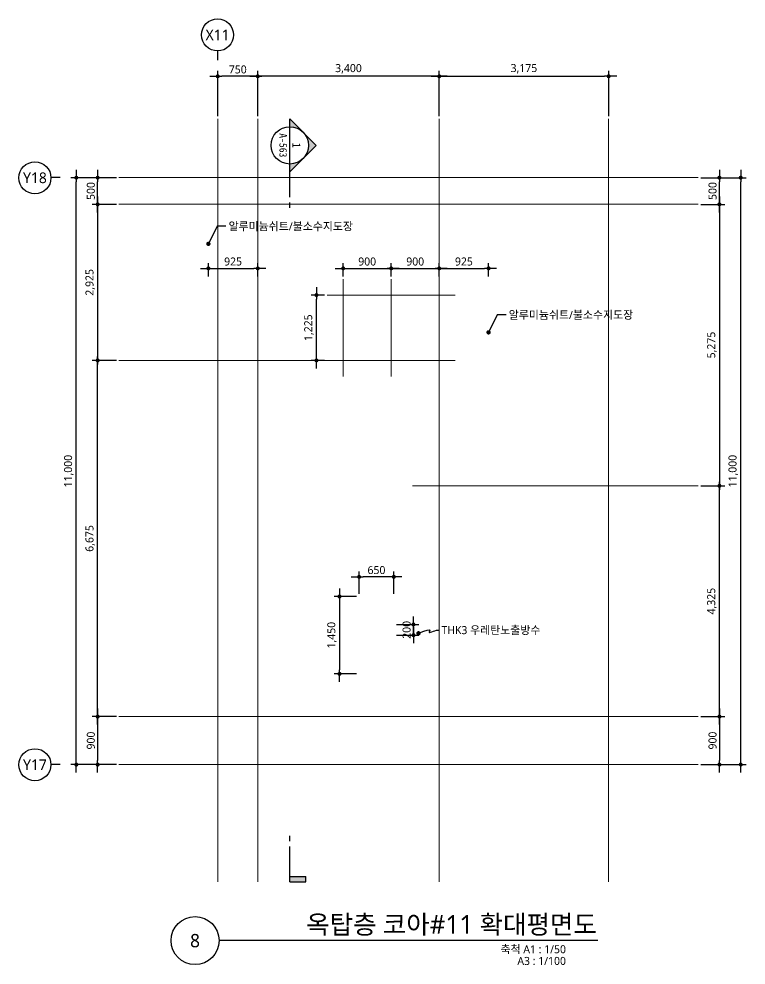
# Model space of a CAD drawing. Header units: millimetres. Extents: x 1467181 to 1850972, y 836037 to 895281.
# Drawn here: x 1700258 to 1713883, y 837511 to 855244 of the extents above; entities that cross this region are included whole.
import ezdxf
from ezdxf.enums import TextEntityAlignment as Align

# ---------------------------------------------------------------- set-up
doc = ezdxf.new("R2010")
doc.units = ezdxf.units.MM
doc.header["$MEASUREMENT"] = 0
doc.linetypes.add('CEN', pattern=[62, 60, -1, 0, -1])
doc.layers.get('0').update_dxf_attribs({"linetype": 'CONTINUOUS'})
for name, color, linetype, lineweight in [('A-AXIS-BUBL', 7, 'CONTINUOUS', 25), ('A-CNTL', 1, 'CEN', 15), ('A-DIMS', 7, 'CONTINUOUS', 25), ('A-MKXS-LEAD', 7, 'CONTINUOUS', 25), ('A-MKXS-MAK1', 3, 'CONTINUOUS', 25), ('A-MKXS-TEXT1', 3, 'CONTINUOUS', 25), ('A-MKXS-TEXT2', 7, 'CONTINUOUS', 25), ('A-XXXX-SYMB', 7, 'CONTINUOUS', 25), ('A-XXXX-TXT1', 3, 'CONTINUOUS', 25), ('A-XXXX-TXT2', 3, 'CONTINUOUS', 25)]:
    doc.layers.add(name, color=color, linetype=linetype, lineweight=lineweight)
doc.styles.add('HY울릉도L', font='')
doc.styles.add('돋움체', font='')
doc.styles.add('맑은고딕', font='malgun.ttf')
doc.styles.get('HY울릉도L').set_extended_font_data('HYwulM')
doc.styles.get('돋움체').set_extended_font_data('DotumChe')
doc.dimstyles.new('CDIM', dxfattribs={"dimtxt": 3, "dimasz": 1.5, "dimexe": 2, "dimexo": 1, "dimgap": 1, "dimtad": 1, "dimdec": 0, "dimrnd": 0.5, "dimzin": 0, "dimdsep": 32, "dimlunit": 6, "dimtxsty": 'HY울릉도L', "dimblk1": '_CIDOT', "dimblk2": '_CIDOT', "dimsah": 1, "dimcen": 5.5, "dimclrd": 2, "dimclre": 2, "dimclrt": 7, "dimadec": 0, "dimazin": 0, "dimtfac": 1, "dimtdec": 0, "dimtix": 1, "dimtmove": 2, "dimatfit": 1, "dimldrblk": '_CIDOT', "dimfxl": 1, "dimtolj": 1, "dimtzin": 0, "dimlwd": -1, "dimarcsym": 0})

# ---------------------------------------------------------------- blocks, each defined once
blk = doc.blocks.new('_CIDOT')
at = {"color": 0, "linetype": 'ByBlock'}
blk.add_line((2, 0), (-1, 0), dxfattribs=at)
at = {"color": 0, "linetype": 'ByBlock', "const_width": 0.5}
blk.add_lwpolyline([(-0.25, 0, 1), (0.25, 0, 1)], format="xyb", close=True, dxfattribs=at)
blk = doc.blocks.new('*D827')
at = {"layer": 'A-DIMS', "lineweight": -2, "transparency": 16777216}
for p, q in [((1703983, 853419), (1703983, 854269)), ((1704733, 853419), (1704733, 854269))]:
    blk.add_line(p, q, dxfattribs=at)
at = {"layer": 'A-DIMS', "transparency": 16777216}
blk.add_line((1704658, 854169), (1704058, 854169), dxfattribs=at)
at = {"layer": 'A-DIMS', "transparency": 16777216, "xscale": 75, "yscale": 75, "zscale": 75, "rotation": 180}
blk.add_blockref('_CIDOT', (1703983, 854169), dxfattribs=at)
at = {"layer": 'A-DIMS', "transparency": 16777216, "xscale": 75, "yscale": 75, "zscale": 75}
blk.add_blockref('_CIDOT', (1704733, 854169), dxfattribs=at)
at = {"layer": 'A-DIMS', "color": 3, "transparency": 16777216, "insert": (1704358, 854297), "char_height": 150, "attachment_point": 5, "style": '맑은고딕'}
blk.add_mtext('\\A1;750', dxfattribs=at)
blk = doc.blocks.new('*D828')
at = {"layer": 'A-DIMS', "lineweight": -2, "transparency": 16777216}
for p, q in [((1704733, 853419), (1704733, 854269)), ((1708133, 853419), (1708133, 854269))]:
    blk.add_line(p, q, dxfattribs=at)
at = {"layer": 'A-DIMS', "transparency": 16777216}
blk.add_line((1708058, 854169), (1704808, 854169), dxfattribs=at)
at = {"layer": 'A-DIMS', "transparency": 16777216, "xscale": 75, "yscale": 75, "zscale": 75, "rotation": 180}
blk.add_blockref('_CIDOT', (1704733, 854169), dxfattribs=at)
at = {"layer": 'A-DIMS', "transparency": 16777216, "xscale": 75, "yscale": 75, "zscale": 75}
blk.add_blockref('_CIDOT', (1708133, 854169), dxfattribs=at)
at = {"layer": 'A-DIMS', "color": 3, "transparency": 16777216, "insert": (1706433, 854309), "char_height": 150, "attachment_point": 5, "style": '맑은고딕'}
blk.add_mtext('\\A1;3,400', dxfattribs=at)
blk = doc.blocks.new('*D829')
at = {"layer": 'A-DIMS', "lineweight": -2, "transparency": 16777216}
for p, q in [((1702083, 852269), (1701233, 852269)), ((1702083, 841269), (1701233, 841269))]:
    blk.add_line(p, q, dxfattribs=at)
at = {"layer": 'A-DIMS', "transparency": 16777216}
blk.add_line((1701333, 841344), (1701333, 852194), dxfattribs=at)
at = {"layer": 'A-DIMS', "transparency": 16777216, "xscale": 75, "yscale": 75, "zscale": 75}
for p, rotation in [((1701333, 852269), 90), ((1701333, 841269), 270)]:
    blk.add_blockref('_CIDOT', p, dxfattribs=dict(at, rotation=rotation))
at = {"layer": 'A-DIMS', "color": 3, "transparency": 16777216, "insert": (1701192, 846769), "char_height": 150, "attachment_point": 5, "rotation": 90, "style": '맑은고딕'}
blk.add_mtext('\\A1;11,000', dxfattribs=at)
blk = doc.blocks.new('*D830')
at = {"layer": 'A-DIMS', "lineweight": -2, "transparency": 16777216}
for p, q in [((1702083, 852269), (1701633, 852269)), ((1702083, 851769), (1701633, 851769))]:
    blk.add_line(p, q, dxfattribs=at)
at = {"layer": 'A-DIMS', "transparency": 16777216}
blk.add_line((1701733, 851844), (1701733, 852194), dxfattribs=at)
at = {"layer": 'A-DIMS', "transparency": 16777216, "xscale": 75, "yscale": 75, "zscale": 75}
for p, rotation in [((1701733, 852269), 90), ((1701733, 851769), 270)]:
    blk.add_blockref('_CIDOT', p, dxfattribs=dict(at, rotation=rotation))
at = {"layer": 'A-DIMS', "color": 3, "transparency": 16777216, "insert": (1701605, 852019), "char_height": 150, "attachment_point": 5, "rotation": 90, "style": '맑은고딕'}
blk.add_mtext('\\A1;500', dxfattribs=at)
blk = doc.blocks.new('*D831')
at = {"layer": 'A-DIMS', "lineweight": -2, "transparency": 16777216}
for p, q in [((1702083, 851769), (1701633, 851769)), ((1702083, 848844), (1701633, 848844))]:
    blk.add_line(p, q, dxfattribs=at)
at = {"layer": 'A-DIMS', "transparency": 16777216}
blk.add_line((1701733, 851694), (1701733, 848919), dxfattribs=at)
at = {"layer": 'A-DIMS', "transparency": 16777216, "xscale": 75, "yscale": 75, "zscale": 75}
for p, rotation in [((1701733, 851769), 90), ((1701733, 848844), 270)]:
    blk.add_blockref('_CIDOT', p, dxfattribs=dict(at, rotation=rotation))
at = {"layer": 'A-DIMS', "color": 3, "transparency": 16777216, "insert": (1701593, 850307), "char_height": 150, "attachment_point": 5, "rotation": 90, "style": '맑은고딕'}
blk.add_mtext('\\A1;2,925', dxfattribs=at)
blk = doc.blocks.new('*D832')
at = {"layer": 'A-DIMS', "lineweight": -2, "transparency": 16777216}
for p, q in [((1702083, 848844), (1701633, 848844)), ((1702083, 842169), (1701633, 842169))]:
    blk.add_line(p, q, dxfattribs=at)
at = {"layer": 'A-DIMS', "transparency": 16777216}
blk.add_line((1701733, 842244), (1701733, 848769), dxfattribs=at)
at = {"layer": 'A-DIMS', "transparency": 16777216, "xscale": 75, "yscale": 75, "zscale": 75}
for p, rotation in [((1701733, 848844), 90), ((1701733, 842169), 270)]:
    blk.add_blockref('_CIDOT', p, dxfattribs=dict(at, rotation=rotation))
at = {"layer": 'A-DIMS', "color": 3, "transparency": 16777216, "insert": (1701593, 845507), "char_height": 150, "attachment_point": 5, "rotation": 90, "style": '맑은고딕'}
blk.add_mtext('\\A1;6,675', dxfattribs=at)
blk = doc.blocks.new('*D833')
at = {"layer": 'A-DIMS', "lineweight": -2, "transparency": 16777216}
for p, q in [((1702083, 842169), (1701633, 842169)), ((1702083, 841269), (1701633, 841269))]:
    blk.add_line(p, q, dxfattribs=at)
at = {"layer": 'A-DIMS', "transparency": 16777216}
blk.add_line((1701733, 842094), (1701733, 841344), dxfattribs=at)
at = {"layer": 'A-DIMS', "transparency": 16777216, "xscale": 75, "yscale": 75, "zscale": 75}
for p, rotation in [((1701733, 842169), 90), ((1701733, 841269), 270)]:
    blk.add_blockref('_CIDOT', p, dxfattribs=dict(at, rotation=rotation))
at = {"layer": 'A-DIMS', "color": 3, "transparency": 16777216, "insert": (1701605, 841719), "char_height": 150, "attachment_point": 5, "rotation": 90, "style": '맑은고딕'}
blk.add_mtext('\\A1;900', dxfattribs=at)
blk = doc.blocks.new('*D834')
at = {"layer": 'A-DIMS', "lineweight": -2, "transparency": 16777216}
for p, q in [((1706333, 850419), (1706333, 850669)), ((1707233, 850419), (1707233, 850669))]:
    blk.add_line(p, q, dxfattribs=at)
at = {"layer": 'A-DIMS', "transparency": 16777216}
blk.add_line((1706408, 850569), (1707158, 850569), dxfattribs=at)
at = {"layer": 'A-DIMS', "transparency": 16777216, "xscale": 75, "yscale": 75, "zscale": 75, "rotation": 180}
blk.add_blockref('_CIDOT', (1706333, 850569), dxfattribs=at)
at = {"layer": 'A-DIMS', "transparency": 16777216, "xscale": 75, "yscale": 75, "zscale": 75}
blk.add_blockref('_CIDOT', (1707233, 850569), dxfattribs=at)
at = {"layer": 'A-DIMS', "color": 3, "transparency": 16777216, "insert": (1706783, 850697), "char_height": 150, "attachment_point": 5, "style": '맑은고딕'}
blk.add_mtext('\\A1;900', dxfattribs=at)
blk = doc.blocks.new('*D835')
at = {"layer": 'A-DIMS', "lineweight": -2, "transparency": 16777216}
for p, q in [((1707233, 850419), (1707233, 850669)), ((1708133, 850419), (1708133, 850669))]:
    blk.add_line(p, q, dxfattribs=at)
at = {"layer": 'A-DIMS', "transparency": 16777216}
blk.add_line((1707308, 850569), (1708058, 850569), dxfattribs=at)
at = {"layer": 'A-DIMS', "transparency": 16777216, "xscale": 75, "yscale": 75, "zscale": 75, "rotation": 180}
blk.add_blockref('_CIDOT', (1707233, 850569), dxfattribs=at)
at = {"layer": 'A-DIMS', "transparency": 16777216, "xscale": 75, "yscale": 75, "zscale": 75}
blk.add_blockref('_CIDOT', (1708133, 850569), dxfattribs=at)
at = {"layer": 'A-DIMS', "color": 3, "transparency": 16777216, "insert": (1707683, 850697), "char_height": 150, "attachment_point": 5, "style": '맑은고딕'}
blk.add_mtext('\\A1;900', dxfattribs=at)
blk = doc.blocks.new('*D836')
at = {"layer": 'A-DIMS', "lineweight": -2, "transparency": 16777216}
for p, q in [((1705983, 850069), (1705733, 850069)), ((1705983, 848844), (1705733, 848844))]:
    blk.add_line(p, q, dxfattribs=at)
at = {"layer": 'A-DIMS', "transparency": 16777216}
blk.add_line((1705833, 848919), (1705833, 849994), dxfattribs=at)
at = {"layer": 'A-DIMS', "transparency": 16777216, "xscale": 75, "yscale": 75, "zscale": 75}
for p, rotation in [((1705833, 850069), 90), ((1705833, 848844), 270)]:
    blk.add_blockref('_CIDOT', p, dxfattribs=dict(at, rotation=rotation))
at = {"layer": 'A-DIMS', "color": 3, "transparency": 16777216, "insert": (1705692, 849457), "char_height": 150, "attachment_point": 5, "rotation": 90, "style": '맑은고딕'}
blk.add_mtext('\\A1;1,225', dxfattribs=at)
blk = doc.blocks.new('*D837')
at = {"layer": 'A-DIMS', "lineweight": -2, "transparency": 16777216}
for p, q in [((1708133, 853419), (1708133, 854269)), ((1711308, 853419), (1711308, 854269))]:
    blk.add_line(p, q, dxfattribs=at)
at = {"layer": 'A-DIMS', "transparency": 16777216}
blk.add_line((1708208, 854169), (1711233, 854169), dxfattribs=at)
at = {"layer": 'A-DIMS', "transparency": 16777216, "xscale": 75, "yscale": 75, "zscale": 75, "rotation": 180}
blk.add_blockref('_CIDOT', (1708133, 854169), dxfattribs=at)
at = {"layer": 'A-DIMS', "transparency": 16777216, "xscale": 75, "yscale": 75, "zscale": 75}
blk.add_blockref('_CIDOT', (1711308, 854169), dxfattribs=at)
at = {"layer": 'A-DIMS', "color": 3, "transparency": 16777216, "insert": (1709720, 854310), "char_height": 150, "attachment_point": 5, "style": '맑은고딕'}
blk.add_mtext('\\A1;3,175', dxfattribs=at)
blk = doc.blocks.new('*D838')
at = {"layer": 'A-DIMS', "lineweight": -2, "transparency": 16777216}
for p, q in [((1713033, 852269), (1713883, 852269)), ((1713033, 841269), (1713883, 841269))]:
    blk.add_line(p, q, dxfattribs=at)
at = {"layer": 'A-DIMS', "transparency": 16777216}
blk.add_line((1713783, 841344), (1713783, 852194), dxfattribs=at)
at = {"layer": 'A-DIMS', "transparency": 16777216, "xscale": 75, "yscale": 75, "zscale": 75}
for p, rotation in [((1713783, 852269), 90), ((1713783, 841269), 270)]:
    blk.add_blockref('_CIDOT', p, dxfattribs=dict(at, rotation=rotation))
at = {"layer": 'A-DIMS', "color": 3, "transparency": 16777216, "insert": (1713642, 846769), "char_height": 150, "attachment_point": 5, "rotation": 90, "style": '맑은고딕'}
blk.add_mtext('\\A1;11,000', dxfattribs=at)
blk = doc.blocks.new('*D839')
at = {"layer": 'A-DIMS', "lineweight": -2, "transparency": 16777216}
for p, q in [((1713033, 852269), (1713483, 852269)), ((1713033, 851769), (1713483, 851769))]:
    blk.add_line(p, q, dxfattribs=at)
at = {"layer": 'A-DIMS', "transparency": 16777216}
blk.add_line((1713383, 851844), (1713383, 852194), dxfattribs=at)
at = {"layer": 'A-DIMS', "transparency": 16777216, "xscale": 75, "yscale": 75, "zscale": 75}
for p, rotation in [((1713383, 852269), 90), ((1713383, 851769), 270)]:
    blk.add_blockref('_CIDOT', p, dxfattribs=dict(at, rotation=rotation))
at = {"layer": 'A-DIMS', "color": 3, "transparency": 16777216, "insert": (1713255, 852019), "char_height": 150, "attachment_point": 5, "rotation": 90, "style": '맑은고딕'}
blk.add_mtext('\\A1;500', dxfattribs=at)
blk = doc.blocks.new('*D840')
at = {"layer": 'A-DIMS', "lineweight": -2, "transparency": 16777216}
for p, q in [((1713033, 851769), (1713483, 851769)), ((1713033, 846494), (1713483, 846494))]:
    blk.add_line(p, q, dxfattribs=at)
at = {"layer": 'A-DIMS', "transparency": 16777216}
blk.add_line((1713383, 851694), (1713383, 846569), dxfattribs=at)
at = {"layer": 'A-DIMS', "transparency": 16777216, "xscale": 75, "yscale": 75, "zscale": 75}
for p, rotation in [((1713383, 851769), 90), ((1713383, 846494), 270)]:
    blk.add_blockref('_CIDOT', p, dxfattribs=dict(at, rotation=rotation))
at = {"layer": 'A-DIMS', "color": 3, "transparency": 16777216, "insert": (1713243, 849132), "char_height": 150, "attachment_point": 5, "rotation": 90, "style": '맑은고딕'}
blk.add_mtext('\\A1;5,275', dxfattribs=at)
blk = doc.blocks.new('*D841')
at = {"layer": 'A-DIMS', "lineweight": -2, "transparency": 16777216}
for p, q in [((1713033, 846494), (1713483, 846494)), ((1713033, 842169), (1713483, 842169))]:
    blk.add_line(p, q, dxfattribs=at)
at = {"layer": 'A-DIMS', "transparency": 16777216}
blk.add_line((1713383, 842244), (1713383, 846419), dxfattribs=at)
at = {"layer": 'A-DIMS', "transparency": 16777216, "xscale": 75, "yscale": 75, "zscale": 75}
for p, rotation in [((1713383, 846494), 90), ((1713383, 842169), 270)]:
    blk.add_blockref('_CIDOT', p, dxfattribs=dict(at, rotation=rotation))
at = {"layer": 'A-DIMS', "color": 3, "transparency": 16777216, "insert": (1713243, 844332), "char_height": 150, "attachment_point": 5, "rotation": 90, "style": '맑은고딕'}
blk.add_mtext('\\A1;4,325', dxfattribs=at)
blk = doc.blocks.new('*D842')
at = {"layer": 'A-DIMS', "lineweight": -2, "transparency": 16777216}
for p, q in [((1713033, 842169), (1713483, 842169)), ((1713033, 841269), (1713483, 841269))]:
    blk.add_line(p, q, dxfattribs=at)
at = {"layer": 'A-DIMS', "transparency": 16777216}
blk.add_line((1713383, 842094), (1713383, 841344), dxfattribs=at)
at = {"layer": 'A-DIMS', "transparency": 16777216, "xscale": 75, "yscale": 75, "zscale": 75}
for p, rotation in [((1713383, 842169), 90), ((1713383, 841269), 270)]:
    blk.add_blockref('_CIDOT', p, dxfattribs=dict(at, rotation=rotation))
at = {"layer": 'A-DIMS', "color": 3, "transparency": 16777216, "insert": (1713255, 841719), "char_height": 150, "attachment_point": 5, "rotation": 90, "style": '맑은고딕'}
blk.add_mtext('\\A1;900', dxfattribs=at)
blk = doc.blocks.new('CORE 11- 단면')
at = {"layer": 'A-MKXS-MAK1'}
blk.add_hatch(color=256, dxfattribs=at).paths.add_polyline_path([(22637, 13698), (22637, 13798), (22937, 13798), (22937, 13698)])
h = blk.add_hatch(color=256, dxfattribs=at)
h.paths.add_polyline_path([(22442, -7), (22690, 241, 0.414214), (22690, -254)])
h.paths.add_polyline_path([(22690, 241), (22937, 488), (22937, 343, 0.198912)])
h.paths.add_polyline_path([(22690, -254, 0.198912), (22937, -357), (22937, -502)])
for p, q in [((22637, 13798), (22637, 13698)), ((22937, 13798), (22637, 13798)), ((22937, 13698), (22637, 13698)), ((22937, 13798), (22937, 13135)), ((22937, 13035), (22937, 12935)), ((22937, 1166), (22937, 1066)), ((22937, 966), (22937, -502)), ((22937, 488), (22442, -7)), ((22937, -502), (22442, -7))]:
    blk.add_line(p, q, dxfattribs=at)
blk.add_circle((22937, -7), 350, dxfattribs=at)
at = {"layer": 'A-MKXS-TEXT2', "style": '돋움체'}
for s, height, p in [('A-563', 140, (23062, -7)), ('1', 150, (22812, -7))]:
    blk.add_text(s, height=height, rotation=90, dxfattribs=at).set_placement(p, align=Align.MIDDLE)
blk = doc.blocks.new('*D867')
at = {"layer": 'A-DIMS', "lineweight": -2, "transparency": 16777216}
for p, q in [((1708133, 850419), (1708133, 850669)), ((1709058, 850419), (1709058, 850669))]:
    blk.add_line(p, q, dxfattribs=at)
at = {"layer": 'A-DIMS', "transparency": 16777216}
blk.add_line((1708208, 850569), (1708983, 850569), dxfattribs=at)
at = {"layer": 'A-DIMS', "transparency": 16777216, "xscale": 75, "yscale": 75, "zscale": 75, "rotation": 180}
blk.add_blockref('_CIDOT', (1708133, 850569), dxfattribs=at)
at = {"layer": 'A-DIMS', "transparency": 16777216, "xscale": 75, "yscale": 75, "zscale": 75}
blk.add_blockref('_CIDOT', (1709058, 850569), dxfattribs=at)
at = {"layer": 'A-DIMS', "color": 3, "transparency": 16777216, "insert": (1708595, 850697), "char_height": 150, "attachment_point": 5, "style": '맑은고딕'}
blk.add_mtext('\\A1;925', dxfattribs=at)
blk = doc.blocks.new('*D868')
at = {"layer": 'A-DIMS', "lineweight": -2, "transparency": 16777216}
for p, q in [((1703808, 850419), (1703808, 850669)), ((1704733, 850419), (1704733, 850669))]:
    blk.add_line(p, q, dxfattribs=at)
at = {"layer": 'A-DIMS', "transparency": 16777216}
blk.add_line((1703883, 850569), (1704658, 850569), dxfattribs=at)
at = {"layer": 'A-DIMS', "transparency": 16777216, "xscale": 75, "yscale": 75, "zscale": 75, "rotation": 180}
blk.add_blockref('_CIDOT', (1703808, 850569), dxfattribs=at)
at = {"layer": 'A-DIMS', "transparency": 16777216, "xscale": 75, "yscale": 75, "zscale": 75}
blk.add_blockref('_CIDOT', (1704733, 850569), dxfattribs=at)
at = {"layer": 'A-DIMS', "color": 3, "transparency": 16777216, "insert": (1704270, 850697), "char_height": 150, "attachment_point": 5, "style": '맑은고딕'}
blk.add_mtext('\\A1;925', dxfattribs=at)
blk = doc.blocks.new('*D918')
at = {"layer": 'A-DIMS', "lineweight": -2, "transparency": 16777216}
for p, q in [((1706632, 844469), (1706632, 844887)), ((1707282, 844469), (1707282, 844887))]:
    blk.add_line(p, q, dxfattribs=at)
at = {"layer": 'A-DIMS', "transparency": 16777216}
blk.add_line((1707207, 844787), (1706707, 844787), dxfattribs=at)
at = {"layer": 'A-DIMS', "transparency": 16777216, "xscale": 75, "yscale": 75, "zscale": 75, "rotation": 180}
blk.add_blockref('_CIDOT', (1706632, 844787), dxfattribs=at)
at = {"layer": 'A-DIMS', "transparency": 16777216, "xscale": 75, "yscale": 75, "zscale": 75}
blk.add_blockref('_CIDOT', (1707282, 844787), dxfattribs=at)
at = {"layer": 'A-DIMS', "color": 3, "transparency": 16777216, "insert": (1706957, 844914), "char_height": 150, "attachment_point": 5, "style": '맑은고딕'}
blk.add_mtext('\\A1;650', dxfattribs=at)
blk = doc.blocks.new('*D919')
at = {"layer": 'A-DIMS', "lineweight": -2, "transparency": 16777216}
for p, q in [((1706582, 844419), (1706165, 844419)), ((1706583, 842969), (1706165, 842969))]:
    blk.add_line(p, q, dxfattribs=at)
at = {"layer": 'A-DIMS', "transparency": 16777216}
blk.add_line((1706265, 844344), (1706265, 843044), dxfattribs=at)
at = {"layer": 'A-DIMS', "transparency": 16777216, "xscale": 75, "yscale": 75, "zscale": 75}
for p, rotation in [((1706265, 844419), 90), ((1706265, 842969), 270)]:
    blk.add_blockref('_CIDOT', p, dxfattribs=dict(at, rotation=rotation))
at = {"layer": 'A-DIMS', "color": 3, "transparency": 16777216, "insert": (1706124, 843694), "char_height": 150, "attachment_point": 5, "rotation": 90, "style": '맑은고딕'}
blk.add_mtext('\\A1;1,450', dxfattribs=at)
blk = doc.blocks.new('*D920')
at = {"layer": 'A-DIMS', "transparency": 16777216}
for p, q in [((1707650, 843969), (1707650, 844044)), ((1707650, 843694), (1707650, 843894)), ((1707650, 843619), (1707650, 843544))]:
    blk.add_line(p, q, dxfattribs=at)
at = {"layer": 'A-DIMS', "lineweight": -2, "transparency": 16777216}
for p, q in [((1707332, 843894), (1707750, 843894)), ((1707332, 843694), (1707750, 843694))]:
    blk.add_line(p, q, dxfattribs=at)
at = {"layer": 'A-DIMS', "transparency": 16777216, "xscale": 75, "yscale": 75, "zscale": 75}
for p, rotation in [((1707650, 843894), 270), ((1707650, 843694), 90)]:
    blk.add_blockref('_CIDOT', p, dxfattribs=dict(at, rotation=rotation))
at = {"layer": 'A-DIMS', "color": 3, "transparency": 16777216, "insert": (1707522, 843794), "char_height": 150, "attachment_point": 5, "rotation": 90, "style": '맑은고딕'}
blk.add_mtext('\\A1;200', dxfattribs=at)

msp = doc.modelspace()

# ---------------------------------------------------------------- linework, layer by layer
at = {"layer": 'A-AXIS-BUBL', "ltscale": 0.2}
for p, q in [((1703982.6, 854469.4), (1703982.6, 854644.4)), ((1701032.6, 852269.4), (1700857.6, 852269.4)), ((1701032.6, 841269.4), (1700857.6, 841269.4))]:
    msp.add_line(p, q, dxfattribs=at)
for centre in [(1703979.7, 854944.4), (1700557.6, 852266.4), (1700557.6, 841266.4)]:
    msp.add_circle(centre, 300, dxfattribs=at)
at = {"layer": 'A-CNTL'}
for p, q in [((1703982.6, 839069.4), (1703982.6, 853369.4)), ((1704732.6, 839069.4), (1704732.6, 853369.4)), ((1708132.6, 839069.4), (1708132.6, 853369.4)), ((1711307.6, 839069.4), (1711307.6, 853369.4)), ((1702132.6, 852269.4), (1712982.6, 852269.4)), ((1702132.6, 851769.4), (1712982.6, 851769.4)), ((1706332.6, 848544.4), (1706332.6, 850369.4)), ((1707232.6, 848544.4), (1707232.6, 850369.4)), ((1708432.6, 850069.4), (1706032.6, 850069.4)), ((1702132.6, 848844.4), (1708432.6, 848844.4)), ((1707632.6, 846494.4), (1712982.6, 846494.4)), ((1702132.6, 842169.4), (1712982.6, 842169.4)), ((1702132.6, 841269.4), (1712982.6, 841269.4))]:
    msp.add_line(p, q, dxfattribs=at)
at = {"layer": 'A-MKXS-LEAD'}
for points in [[(1704135.7, 851357.2), (1703971.7, 851357.2), (1703971.7, 851357.2), (1703807.6, 851029.1), (1703807.6, 851029.1)], [(1709385.7, 849697.5), (1709221.7, 849697.5), (1709221.7, 849697.5), (1709057.6, 849369.4), (1709057.6, 849369.4)], [(1707744.2, 843729.8), (1707841.9, 843766.6), (1707905.6, 843786.5), (1707941.9, 843793), (1707957.3, 843789.5), (1707958.4, 843779.6), (1707951.9, 843766.8), (1707944.4, 843754.6), (1707942.4, 843746.5), (1707951.1, 843745.2), (1707969.2, 843749.6), (1707994.1, 843757.8), (1708023, 843767.9), (1708053.2, 843778), (1708082, 843786.2), (1708106.7, 843790.5), (1708124.5, 843789.1)]]:
    msp.add_lwpolyline(points, dxfattribs=at)
at = {"layer": 'A-MKXS-LEAD', "const_width": 40}
for points in [[(1703786.9, 851031.2, 1), (1703828.4, 851027.1, 1)], [(1709036.9, 849371.4, 1), (1709078.4, 849367.3, 1)], [(1707724.3, 843732.2, 1), (1707765.7, 843728, 1)]]:
    msp.add_lwpolyline(points, format="xyb", close=True, dxfattribs=at)
at = {"layer": 'A-XXXX-SYMB'}
msp.add_line((1711107.6, 837969.4), (1704007.6, 837969.4), dxfattribs=at)
msp.add_circle((1703557.6, 837969.4), 450, dxfattribs=at)

# ---------------------------------------------------------------- block references
at = {"layer": 'A-DIMS', "rotation": 180}
msp.add_blockref('CORE 11- 단면', (1728270, 852867.8), dxfattribs=at)

# ---------------------------------------------------------------- texts
at = {"layer": 'A-MKXS-TEXT1', "style": '맑은고딕'}
for s, p in [('알루미늄쉬트/불소수지도장', (1704185.7, 851357.2)), ('알루미늄쉬트/불소수지도장', (1709435.7, 849697.5)), ('THK3 우레탄노출방수', (1708174.5, 843789.1))]:
    msp.add_text(s, height=150, dxfattribs=at).set_placement(p, align=Align.MIDDLE_LEFT)
at = {"layer": 'A-XXXX-TXT1', "style": '맑은고딕'}
msp.add_text('옥탑층 코아#11 확대평면도', height=350, dxfattribs=at).set_placement((1711085.6, 837992), align=Align.BOTTOM_RIGHT)
msp.add_text('8', height=250, dxfattribs=at).set_placement((1703557.6, 837969.4), align=Align.MIDDLE)
for s, p in [('축척 A1 : 1/50', (1710507.7, 837883.2)), ('A3 : 1/100', (1710507.7, 837664.3))]:
    msp.add_text(s, height=150, dxfattribs=at).set_placement(p, align=Align.TOP_RIGHT)
at = {"layer": 'A-XXXX-TXT2', "ltscale": 0.2, "style": '맑은고딕'}
for s, p in [('X11', (1703979.7, 854944.4)), ('Y18', (1700557.6, 852266.4)), ('Y17', (1700557.6, 841266.4))]:
    msp.add_text(s, height=200, dxfattribs=at).set_placement(p, align=Align.MIDDLE)

# ---------------------------------------------------------------- dimensions: what is measured, and where the dimension line sits
at = {"layer": 'A-DIMS'}
for base, p1, p2, angle, picture, middle in [((1703982.6, 854169.4), (1704732.6, 853369.4), (1703982.6, 853369.4), 180, '*D827', (1704357.6, 854296.9)), ((1704732.6, 854169.4), (1708132.6, 853369.4), (1704732.6, 853369.4), 180, '*D828', (1706432.6, 854309.4)), ((1711307.6, 854169.4), (1708132.6, 853369.4), (1711307.6, 853369.4), 0, '*D837', (1709720.1, 854309.8)), ((1701332.6, 852269.4), (1702132.6, 841269.4), (1702132.6, 852269.4), 270, '*D829', (1701192.1, 846769.4)), ((1701732.6, 852269.4), (1702132.6, 851769.4), (1702132.6, 852269.4), 270, '*D830', (1701605.1, 852019.4)), ((1713782.6, 852269.4), (1712982.6, 841269.4), (1712982.6, 852269.4), 270, '*D838', (1713642.1, 846769.4)), ((1713382.6, 852269.4), (1712982.6, 851769.4), (1712982.6, 852269.4), 270, '*D839', (1713255.1, 852019.4)), ((1701732.6, 848844.4), (1702132.6, 851769.4), (1702132.6, 848844.4), 90, '*D831', (1701592.5, 850306.9)), ((1713382.6, 846494.4), (1712982.6, 851769.4), (1712982.6, 846494.4), 90, '*D840', (1713242.5, 849131.9)), ((1704732.6, 850569.4), (1703807.6, 850369.4), (1704732.6, 850369.4), 180, '*D868', (1704270.1, 850696.9)), ((1707232.6, 850569.4), (1706332.6, 850369.4), (1707232.6, 850369.4), 180, '*D834', (1706782.6, 850696.9)), ((1708132.6, 850569.4), (1707232.6, 850369.4), (1708132.6, 850369.4), 180, '*D835', (1707682.6, 850696.9)), ((1709057.6, 850569.4), (1708132.6, 850369.4), (1709057.6, 850369.4), 180, '*D867', (1708595.1, 850696.9)), ((1705832.6, 850069.4), (1706032.6, 848844.4), (1706032.6, 850069.4), 270, '*D836', (1705692.1, 849456.9)), ((1701732.6, 848844.4), (1702132.6, 842169.4), (1702132.6, 848844.4), 270, '*D832', (1701592.5, 845506.9)), ((1713382.6, 846494.4), (1712982.6, 842169.4), (1712982.6, 846494.4), 270, '*D841', (1713242.5, 844331.9)), ((1706264.9, 842969.4), (1706632.4, 844419.2), (1706632.6, 842969.4), 90, '*D919', (1706124.4, 843694.3)), ((1707649.9, 843894.4), (1707282.4, 843694.4), (1707282.4, 843894.4), 270, '*D920', (1707522.4, 843794.4)), ((1701732.6, 841269.4), (1702132.6, 842169.4), (1702132.6, 841269.4), 90, '*D833', (1701605.1, 841719.4)), ((1713382.6, 841269.4), (1712982.6, 842169.4), (1712982.6, 841269.4), 90, '*D842', (1713255.1, 841719.4))]:
    dim = msp.add_linear_dim(base=base, p1=p1, p2=p2, angle=angle, dimstyle='CDIM', override={"dimscale": 50, "dimtxsty": '맑은고딕', "dimclrd": 256, "dimclre": 256, "dimclrt": 3}, dxfattribs=at)
    dim.commit()
    dim.dimension.update_dxf_attribs({"geometry": picture, "text_midpoint": middle})
dim = msp.add_linear_dim(base=(1706632.4, 844786.6), p1=(1707282.4, 844419.4), p2=(1706632.4, 844419.4), dimstyle='CDIM', override={"dimscale": 50, "dimtxsty": '맑은고딕', "dimclrd": 256, "dimclre": 256, "dimclrt": 3}, dxfattribs=at)
dim.commit()
dim.dimension.update_dxf_attribs({"geometry": '*D918', "text_midpoint": (1706957.4, 844914.1)})

doc.saveas('drawing.dxf')
